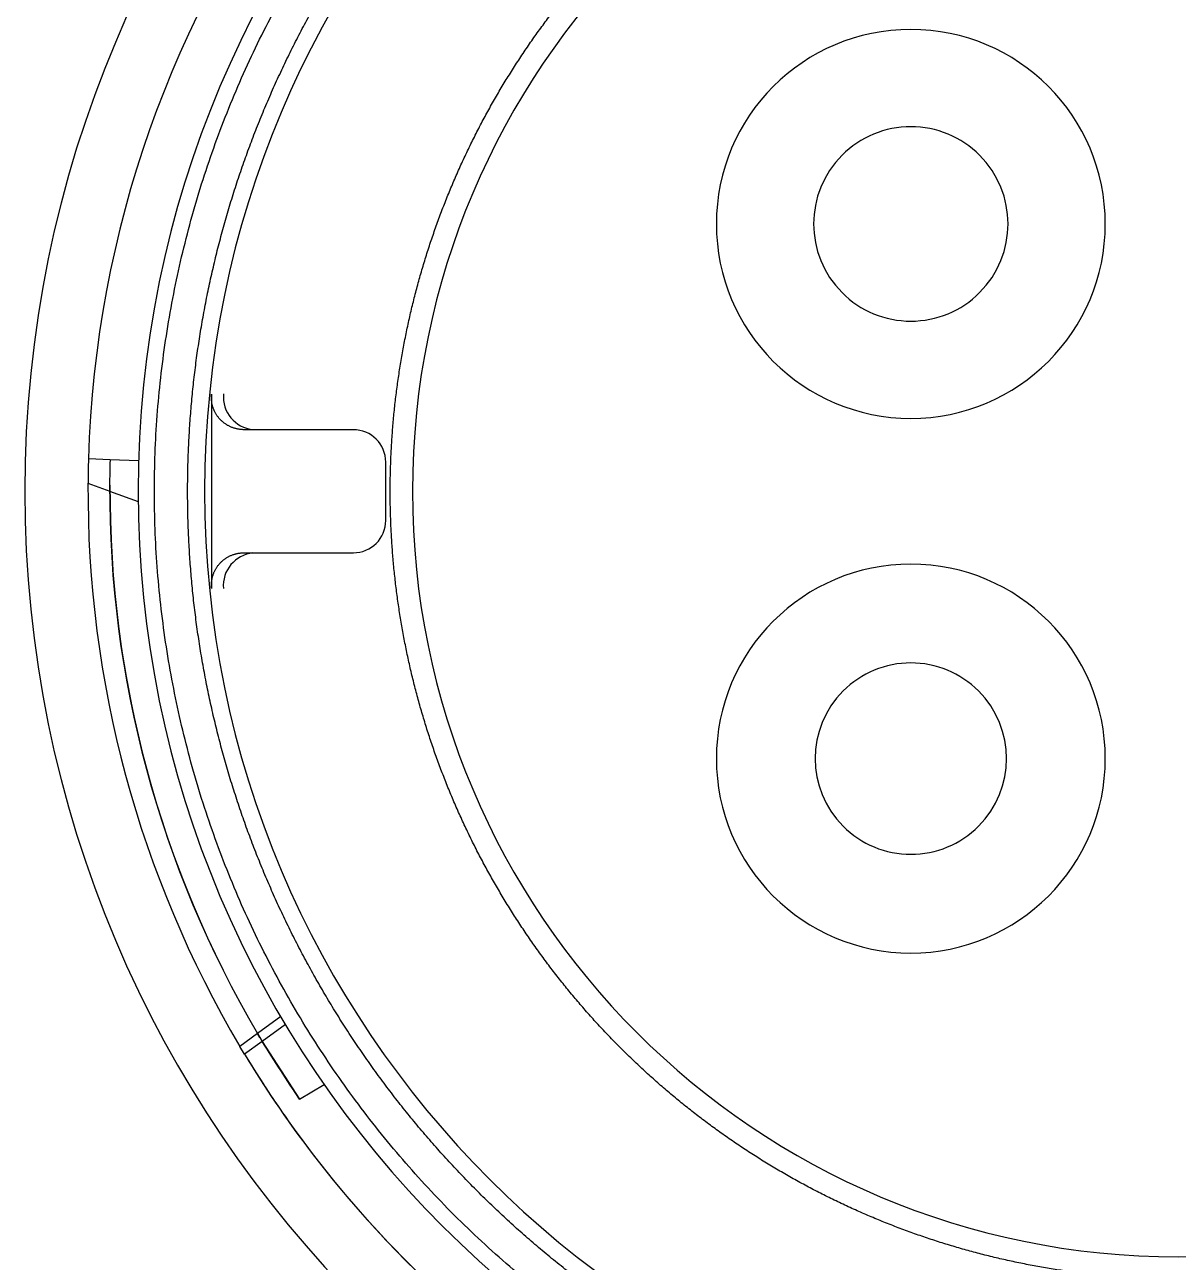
# Model space of a CAD drawing. Header units: inches. Extents: x 0 to 34, y 0 to 22.
# Drawn here: x 25.1177 to 25.1946, y 5.9463 to 6.0289 of the extents above; entities that cross this region are included whole.
import ezdxf
from ezdxf.enums import TextEntityAlignment as Align

# ---------------------------------------------------------------- set-up
doc = ezdxf.new("R2010")
doc.units = ezdxf.units.IN
doc.header["$MEASUREMENT"] = 0
doc.layers.add('PSYMS', color=7, linetype='Continuous')
doc.styles.add('WD', font='romans.shx')

# ---------------------------------------------------------------- blocks, each defined once
blk = doc.blocks.new('HDV1_RIB30')
at = {"color": 7, "linetype": 'Continuous'}
for p, q in [((0.6160007250998998, 1.51287742605217), (0.6160007250998998, 1.499904107133251)), ((0.6232983953701696, 1.510498874700818), (0.6181521305053046, 1.510498874700818)), ((0.6254605575323327, 1.510498874700818), (0.6232983953701696, 1.510498874700818)), ((0.6092349196944937, 1.508496782808927), (0.6077902278026022, 1.50855876659271)), ((0.6111386440188173, 1.508416447673791), (0.6092349196944937, 1.508496782808927)), ((0.6276227196944948, 1.504444820646764), (0.6276227196944948, 1.508336712538657)), ((0.6077546656404405, 1.506940647673791), (0.60922493591071, 1.506387523349468)), ((0.6091912926674672, 1.506397134160278), (0.6111124764512503, 1.505717517944062)), ((0.6181521305053046, 1.502282658484602), (0.6232983953701696, 1.502282658484602)), ((0.6232983953701696, 1.502282658484602), (0.6254605575323327, 1.502282658484602)), ((0.6206163413161159, 1.471335577403521), (0.6190680980728729, 1.47021163686298)), ((0.6209255034782775, 1.470814290917035), (0.6193850818566569, 1.469677063890008)), ((0.6190669467215217, 1.470211750376494), (0.6178962386134126, 1.469351090917035)), ((0.6192264061809798, 1.469944663890008), (0.6190669467215217, 1.470211750376494)), ((0.6190680980728729, 1.47021163686298), (0.6193850764512501, 1.469677074700819)), ((0.6182083034782773, 1.4688287557819), (0.6178962440188185, 1.469351090917035)), ((0.619386233208008, 1.469676961187304), (0.6182081575323322, 1.468828788214332)), ((0.6193856223971972, 1.469677015241359), (0.6218708007755751, 1.465826971998115)), ((0.6218706386134141, 1.465826831457575), (0.6193856710458459, 1.469677009835954)), ((0.6182864169917917, 1.468702680106224), (0.6182747467215215, 1.468700399025143)), ((0.6218716115863856, 1.465827501727845), (0.6235117683431426, 1.466806080106223))]:
    blk.add_line(p, q, dxfattribs=at)
for centre, radius, start, end in [((0.6804875845593594, 1.50639076659271), 0.07694594594594592, 90, 270), ((0.6804875845593594, 1.50639076659271), 0.07694594594594592, 270, 90), ((0.6804875845593594, 1.50639076659271), 0.06937837837837837, 90, 180), ((0.6804875845593594, 1.50639076659271), 0.06937837837837837, 0, 90), ((0.6804875845593594, 1.50639076659271), 0.07272972972972971, 108.4322220000055, 178.2918149999955), ((0.6804875845593594, 1.50639076659271), 0.06494594594594594, 90, 270), ((0.6804875845593594, 1.50639076659271), 0.06494594594594594, 270, 90), ((0.6804875845593594, 1.50639076659271), 0.05108108108108107, 90, 270), ((0.6804875845593594, 1.50639076659271), 0.05108108108108107, 270, 90), ((0.662649746721522, 1.524228604430548), 0.01297297297297297, 90, 270), ((0.662649746721522, 1.524228604430548), 0.01297297297297297, 270, 90), ((0.662649746721522, 1.524228604430548), 0.006486486486486484, 44.9999999999913, 135.0000000000087), ((0.662649746721522, 1.524228604430548), 0.006486486486486484, 135.0000000000087, 224.9999999999912), ((0.662649746721522, 1.524228604430548), 0.006486486486486484, 315.0000000000086, 44.9999999999913), ((0.662649746721522, 1.524228604430548), 0.006486486486486484, 224.9999999999912, 315.0000000000086), ((0.6189766656404396, 1.512686534160278), 0.002188313513513513, 174.9227949999949, 264.4881180000036), ((0.6254605575323327, 1.508336712538657), 0.002162162162162162, 0, 90), ((0.6645568169917908, 1.506818631457576), 0.0567933243243243, 178.2441859999989, 179.8802449999967), ((0.6491380926674664, 1.506872647673791), 0.0399362108108108, 177.6692440000029, 180.6890880000037), ((0.6804875467215208, 1.506390755781899), 0.07272969189189188, 179.5729659999979, 210.615779000017), ((0.6804870169917905, 1.506391193619738), 0.0712831189189189, 179.673001, 210.5006200000006), ((0.6805682061809808, 1.506373085511628), 0.07134425945945944, 179.6543179999994, 210.4547330000085), ((0.6805725359107102, 1.506372161187305), 0.07134717297297294, 179.6920630000036, 210.452594999984), ((0.6804875845593594, 1.50639076659271), 0.06937837837837837, 180, 270), ((0.6804875845593594, 1.50639076659271), 0.06937837837837837, 270, 0), ((0.6254605575323327, 1.504444820646764), 0.002162162162162162, 270, 0), ((0.6189738818566557, 1.500097355781899), 0.002185718918918919, 95.44506900000005, 185.1451759999955), ((0.662649746721522, 1.488552928754873), 0.01297297297297297, 90, 270), ((0.662649746721522, 1.488552928754873), 0.01297297297297297, 270, 90), ((0.662649746721522, 1.488552928754873), 0.006383783783783782, 44.9999999999913, 135.0000000000087), ((0.662649746721522, 1.488552928754873), 0.006383783783783782, 135.0000000000087, 224.9999999999912), ((0.662649746721522, 1.488552928754873), 0.006383783783783782, 315.0000000000086, 44.9999999999913), ((0.662649746721522, 1.488552928754873), 0.006383783783783782, 224.9999999999912, 315.0000000000086), ((0.6800318548296289, 1.506119274700817), 0.07075337837837836, 211.0014869999986, 214.713121999994), ((0.68057213591071, 1.5064615557819), 0.07283874594594592, 211.1084019999868, 228.4254670000025), ((0.6788009575323315, 1.505291599025143), 0.07071769729729728, 211.3441770000071, 215.0415080000039), ((0.6804875845593594, 1.50639076659271), 0.07272972972972971, 214.9875600000045, 228.4382600000033)]:
    blk.add_arc(centre, radius, start, end, dxfattribs=at)
for points, knots in [([(0.680487584559482, 1.438093469294882), (0.679646237191359, 1.438093542994132), (0.6779633926876247, 1.438124928551346), (0.6754427746350178, 1.438266018124676), (0.6729290664188063, 1.438500190911294), (0.6704256780060156, 1.438826843234514), (0.667935958771972, 1.439245286274854), (0.665463273884134, 1.439754855212491), (0.6630109847097367, 1.440354880680421), (0.6605824530566293, 1.441044693597692), (0.6581810443552722, 1.441823634272959), (0.6558101194678212, 1.442691008040863), (0.653473179449195, 1.443646206130872), (0.65117356922703, 1.444688052497843), (0.6489142068780307, 1.445814461994799), (0.6466979768675891, 1.44702355188376), (0.6445277245837682, 1.448313406095205), (0.6424063004720972, 1.449682121459841), (0.6403365540828414, 1.451127792375788), (0.6383213364842026, 1.452648515503446), (0.6363634970306133, 1.454242386005446), (0.6344658943462687, 1.455907507578875), (0.6326313817970846, 1.457641931474399), (0.6308629995921855, 1.459443740025636), (0.6291629829369247, 1.461310166481395), (0.6275332482196498, 1.463238243449565), (0.6259757137631725, 1.465225128544419), (0.6244922786950813, 1.467267966814385), (0.6230848475060506, 1.469363908323044), (0.6217553244602705, 1.471510102683461), (0.6205056143276977, 1.473703699992001), (0.6193376253569127, 1.475941852091275), (0.618253257386395, 1.478221705234208), (0.6172544788862888, 1.480540352942039), (0.6163431363594594, 1.482894737568084), (0.6155198852994621, 1.485281324719932), (0.6147854276693412, 1.487696716339478), (0.6141404243749617, 1.490137546719346), (0.6135855439209639, 1.492600454123495), (0.6131214538120249, 1.495082076172137), (0.6127488238851457, 1.497579050953429), (0.6124683216888069, 1.500088016636415), (0.612280627744175, 1.502605611355468), (0.6121863798161851, 1.505128457922187), (0.612186379816186, 1.507653075262174), (0.6122806277441715, 1.510175921828892), (0.6124683216888087, 1.512693516547946), (0.6127488238851457, 1.515202482230934), (0.613121453812024, 1.517699457012227), (0.6135855439209656, 1.520181079060871), (0.6141404243749609, 1.522643986465017), (0.614785427669343, 1.525084816844885), (0.6155198852994612, 1.527500208464429), (0.6163431363594611, 1.529886795616278), (0.6172544788862862, 1.532241180242324), (0.6182532573863977, 1.534559827950156), (0.6193376253569083, 1.536839681093088), (0.6205056143277003, 1.53907783319236), (0.6217553244602687, 1.541271430500904), (0.6230848475060506, 1.543417624861322), (0.6244922786950813, 1.545513566369979), (0.6259757137631734, 1.547556404639942), (0.6275332482196543, 1.549543289734793), (0.6291629829369212, 1.551471366702972), (0.6308629995921899, 1.553337793158724), (0.6326313817970846, 1.555139601709967), (0.634465894346266, 1.556874025605491), (0.6363634970306142, 1.558539147178915), (0.6383213364841982, 1.560133017680921), (0.6403365540828432, 1.561653740808572), (0.6424063004720981, 1.563099411724518), (0.6445277245837655, 1.564468127089162), (0.6466979768675936, 1.565757981300598), (0.6489142068780271, 1.566967071189569), (0.6511735692270335, 1.568093480686514), (0.6534731794491933, 1.569135327053496), (0.655810119467823, 1.570090525143495), (0.6581810443552705, 1.570957898911404), (0.6605824530566302, 1.571736839586666), (0.6630109847097359, 1.572426652503947), (0.6654632738841348, 1.573026677971865), (0.6679359587719684, 1.573536246909516), (0.6704256780060138, 1.573954689949844), (0.6729290664188046, 1.574281342273067), (0.6754427746350178, 1.574515515059685), (0.6779633926876247, 1.574656604633015), (0.679646237191359, 1.574687990190229), (0.680487584559482, 1.574688063889479)], [0, 0, 0, 0, 0.4669477910992987, 0.9338857740695896, 1.400826420219694, 1.867774549838924, 2.334728983889031, 2.801685138348634, 3.268637618521701, 3.735582813259635, 4.202521489423742, 4.669461386553739, 5.136414957418412, 5.603357432616725, 6.070295357888117, 6.537238621403629, 7.004189489996342, 7.47114520380724, 7.938100570839725, 8.405050561228219, 8.871992901527538, 9.338930669298607, 9.80587488769689, 10.27282750166308, 10.73976651846502, 11.20670575125102, 11.67365192613387, 12.1406051208644, 12.60756135950865, 13.07451520687111, 13.54146236272707, 14.00840225620677, 14.47534064045542, 14.94229164774398, 15.40923794290361, 15.87617572141997, 16.34311718207903, 16.81006625378691, 17.27702119010353, 17.74397716385595, 18.21092886145414, 18.67787307714057, 19.14481130749076, 19.61175234608072, 20.07870623068888, 20.54564726927887, 21.01258549962908, 21.47952971531551, 21.9464814129146, 22.41343738666702, 22.88039232298361, 23.34734139469063, 23.81428285534975, 24.28122063386608, 24.74816692902657, 25.21511793631427, 25.68205632056371, 26.14899621404266, 26.6159433698994, 27.08289721726186, 27.54985345590609, 28.01680665063589, 28.483752825519, 28.95069205830542, 29.41763107510694, 29.88458368907381, 30.35152790747179, 30.81846567524192, 31.28540801554217, 31.7523580059301, 32.21931337296259, 32.68626908677396, 33.15321995536623, 33.62016321888218, 34.08710114415316, 34.55404361935184, 35.02099719021617, 35.4879370873458, 35.95487576351029, 36.42182095824896, 36.88877343842088, 37.35572959288069, 37.82268402693065, 38.2896321565503, 38.7565728027004, 39.22351078567069, 39.69045857676999, 39.69045857676999, 39.69045857676999, 39.69045857676999]), ([(0.680487584559482, 1.574688063889479), (0.681328931927605, 1.574687990190229), (0.6830117764313393, 1.574656604633015), (0.6855323944839498, 1.574515515059685), (0.6880461027001603, 1.574281342273067), (0.6905494911129519, 1.573954689949844), (0.6930392103469964, 1.573536246909516), (0.6955118952348309, 1.573026677971865), (0.6979641844092317, 1.572426652503948), (0.7003927160623364, 1.571736839586668), (0.7027941247636953, 1.570957898911403), (0.7051650496511446, 1.570090525143495), (0.7075019896697761, 1.569135327053496), (0.709801599891934, 1.568093480686516), (0.7120609622409404, 1.566967071189568), (0.7142771922513731, 1.565757981300599), (0.7164474445352012, 1.564468127089162), (0.7185688686468694, 1.563099411724518), (0.7206386150361244, 1.561653740808572), (0.7226538326347693, 1.560133017680921), (0.7246116720883524, 1.558539147178915), (0.7265092747727016, 1.556874025605491), (0.7283437873218839, 1.555139601709967), (0.7301121695267767, 1.553337793158724), (0.7318121861820464, 1.551471366702972), (0.733441920899315, 1.549543289734794), (0.7349994553557959, 1.547556404639942), (0.7364828904238889, 1.545513566369979), (0.737890321612916, 1.543417624861319), (0.7392198446586988, 1.541271430500899), (0.740469554791269, 1.539077833192358), (0.7416375437620601, 1.536839681093085), (0.7427219117325716, 1.534559827950155), (0.7437206902326814, 1.532241180242324), (0.7446320327595073, 1.529886795616278), (0.7454552838195072, 1.527500208464429), (0.7461897414496264, 1.525084816844885), (0.7468347447440076, 1.522643986465018), (0.7473896251980028, 1.520181079060871), (0.7478537153069453, 1.517699457012227), (0.7482263452338227, 1.515202482230933), (0.7485068474301624, 1.512693516547946), (0.7486945413747934, 1.510175921828892), (0.7487887893027843, 1.507653075262174), (0.7487887893027789, 1.505128457922187), (0.7486945413747979, 1.502605611355468), (0.7485068474301615, 1.500088016636415), (0.7482263452338227, 1.497579050953429), (0.7478537153069436, 1.495082076172135), (0.7473896251980037, 1.492600454123494), (0.7468347447440067, 1.490137546719345), (0.7461897414496281, 1.487696716339479), (0.7454552838195045, 1.485281324719935), (0.7446320327595082, 1.482894737568086), (0.7437206902326832, 1.480540352942037), (0.7427219117325716, 1.478221705234208), (0.7416375437620584, 1.475941852091276), (0.7404695547912663, 1.473703699992005), (0.7392198446586997, 1.471510102683462), (0.7378903216129178, 1.469363908323044), (0.7364828904238863, 1.467267966814385), (0.7349994553557941, 1.465225128544419), (0.733441920899315, 1.463238243449566), (0.7318121861820419, 1.461310166481394), (0.7301121695267838, 1.459443740025636), (0.728343787321883, 1.457641931474399), (0.7265092747726998, 1.455907507578876), (0.7246116720883551, 1.454242386005445), (0.7226538326347676, 1.452648515503444), (0.7206386150361217, 1.451127792375794), (0.7185688686468712, 1.449682121459841), (0.7164474445351985, 1.448313406095207), (0.7142771922513775, 1.447023551883759), (0.7120609622409368, 1.445814461994799), (0.709801599891934, 1.444688052497845), (0.7075019896697743, 1.443646206130865), (0.7051650496511437, 1.442691008040864), (0.7027941247636944, 1.441823634272961), (0.7003927160623364, 1.441044693597691), (0.6979641844092299, 1.440354880680421), (0.6955118952348336, 1.439754855212491), (0.6930392103469964, 1.439245286274854), (0.6905494911129528, 1.438826843234515), (0.6880461027001612, 1.438500190911294), (0.6855323944839506, 1.438266018124676), (0.683011776431341, 1.438124928551346), (0.681328931927605, 1.438093542994132), (0.680487584559482, 1.438093469294882)], [0, 0, 0, 0, 0.4669477910998392, 0.9338857740696176, 1.400826420220262, 1.867774549839406, 2.334728983889387, 2.801685138349205, 3.268637618521617, 3.735582813260233, 4.202521489424313, 4.669461386554369, 5.136414957418692, 5.603357432617717, 6.070295357888321, 6.537238621404287, 7.004189489996508, 7.471145203807907, 7.938100570840369, 8.40505056122835, 8.8719929015286, 9.338930669298732, 9.805874887696952, 10.27282750166357, 10.73976651846511, 11.20670575125178, 11.67365192613479, 12.14060512086455, 12.60756135950953, 13.07451520687201, 13.54146236272795, 14.00840225620792, 14.47534064045637, 14.94229164774406, 15.40923794290456, 15.8761757214209, 16.34311718208, 16.81006625378701, 17.27702119010361, 17.74397716385604, 18.21092886145511, 18.67787307714154, 19.14481130749172, 19.61175234608173, 20.07870623068989, 20.54564726927982, 21.01258549963004, 21.47952971531647, 21.94648141291465, 22.41343738666799, 22.88039232298371, 23.34734139469159, 23.81428285534981, 24.28122063386699, 24.74816692902647, 25.21511793631519, 25.68205632056388, 26.14899621404278, 26.6159433698995, 27.08289721726198, 27.54985345590623, 28.01680665063703, 28.48375282551999, 28.95069205830568, 29.41763107510759, 29.88458368907387, 30.35152790747209, 30.81846567524284, 31.28540801554249, 31.75235800593049, 32.21931337296347, 32.68626908677439, 33.15321995536705, 33.62016321888259, 34.08710114415405, 34.55404361935261, 35.02099719021694, 35.48793708734742, 35.95487576351107, 36.42182095824944, 36.88877343842206, 37.35572959288127, 37.82268402693183, 38.28963215655098, 38.75657280270117, 39.22351078567141, 39.69045857677125, 39.69045857677125, 39.69045857677125, 39.69045857677125]), ([(0.680487584559482, 1.440309685511098), (0.6800538208005937, 1.440309710339062), (0.6791869953399505, 1.440318246546795), (0.6778881971156254, 1.440356399404353), (0.6765920701882422, 1.440419945149817), (0.6752986232776648, 1.440508868721952), (0.6740078552369244, 1.440623174163387), (0.6727197671261118, 1.440762860441433), (0.6714343593460699, 1.440927927519671), (0.6701516327121393, 1.441118376170962), (0.6688715869936379, 1.441334202657766), (0.6675945472017206, 1.4415753595191), (0.6663221106669379, 1.441841437122032), (0.6650559016397795, 1.442132168103218), (0.6637972159892094, 1.442447295707527), (0.6625460534867802, 1.44278681628828), (0.66130241491864, 1.443150730699769), (0.6600663008190057, 1.443539038599928), (0.6588377116678243, 1.443951739667202), (0.6576166483388679, 1.444388834428807), (0.6564031100820387, 1.444850319735255), (0.6551975078118968, 1.445336042631822), (0.654001346565602, 1.445845281837873), (0.6528161863210258, 1.446377451937684), (0.651643164277429, 1.446932081760609), (0.6504822797035539, 1.447509168266368), (0.6493335334824426, 1.448108712007918), (0.6481969260859568, 1.448730712580728), (0.6470724579181635, 1.449375169566247), (0.6459601299399491, 1.450042083313543), (0.6448599408009068, 1.450731450879222), (0.6437722636800682, 1.451443042082193), (0.6426984339808062, 1.452175855882751), (0.6416398674975277, 1.452929013777282), (0.6405975876577292, 1.453701831792111), (0.6395715931510599, 1.454494307088062), (0.6385618849514909, 1.455306440035231), (0.6375684634428875, 1.456138230144784), (0.6365913289398941, 1.456989676927363), (0.6356304824530365, 1.457860780537847), (0.6346859220836274, 1.458751538352823), (0.6337579689340576, 1.45966165181041), (0.6328477374551102, 1.460589878581301), (0.6319564448495703, 1.46153508083433), (0.6310849614434284, 1.462496388077428), (0.6302332853976083, 1.463473797781619), (0.6294014177395848, 1.464467310119897), (0.6285893587504647, 1.465476924537918), (0.6277971086433931, 1.466502640494347), (0.6270246684396854, 1.467544457943926), (0.626272035765334, 1.468602374684055), (0.6255394673063011, 1.469676035245658), (0.6248278137330647, 1.470764003751859), (0.6241380468803666, 1.471864926770127), (0.623470850526548, 1.472977780742482), (0.6228262223745027, 1.474102563547351), (0.6222041634657041, 1.475239275153947), (0.6216046739677283, 1.476387914963746), (0.6210277539840012, 1.477548482404224), (0.6204734045073979, 1.478720977231749), (0.6199416227798054, 1.479905397749167), (0.6194325912064649, 1.481101345240696), (0.618946863986765, 1.482307245461844), (0.6184851302403249, 1.483521581390365), (0.6180478609206297, 1.484743215737128), (0.6176350533608144, 1.485972146869472), (0.617246708576336, 1.48720837455403), (0.6168828266147859, 1.488451898171083), (0.6165434074659091, 1.489702717138926), (0.6162284520559762, 1.490960831024907), (0.615937957348768, 1.492226238702559), (0.6156720244590694, 1.493498513531811), (0.6154308898176133, 1.494776003397894), (0.615214933346417, 1.496057085987153), (0.6150243950756309, 1.497340553984686), (0.6148592720711115, 1.498626406309488), (0.614719565283278, 1.499914642534574), (0.6146052746379187, 1.501205262042848), (0.61451640001148, 1.502498264265788), (0.6144529422280272, 1.503793648598339), (0.6144148980899331, 1.505091414528016), (0.6144022835357283, 1.506391123885993), (0.6144150081415916, 1.507691110177078), (0.6144531280317533, 1.508989708140809), (0.6145166430887903, 1.510285686832948), (0.614605550224046, 1.511579045765683), (0.6147198502863933, 1.512869784334819), (0.6148595430826376, 1.5141579019496), (0.6150246283806977, 1.515443398076527), (0.6152151068707692, 1.516726271961405), (0.6154309753166753, 1.518006523725417), (0.6156721638682043, 1.51928372050957), (0.615938258721914, 1.520556245480721), (0.6162289900474178, 1.52182245442663), (0.6165441175842492, 1.523081140078216), (0.6168836382079261, 1.524332302559617), (0.617247552633132, 1.525575941112642), (0.6176358605551506, 1.526812055195577), (0.6180485616422668, 1.528040644330454), (0.618485656424288, 1.529261707642915), (0.6189471417508585, 1.530475245883154), (0.6194328646673206, 1.53168084813654), (0.6199421038928508, 1.532877009365965), (0.6204742740118734, 1.534062169593563), (0.6210289038539463, 1.535235191620087), (0.6216059903788373, 1.536396076176853), (0.6222055341395869, 1.537544822380819), (0.6228275347316483, 1.538681429760121), (0.6234719917364391, 1.539805897910693), (0.6241389055030071, 1.540918225871609), (0.624828273087882, 1.542018414993262), (0.6255398643099292, 1.543106092096583), (0.6262726781293555, 1.544179921778235), (0.6270258360426011, 1.5452384882438), (0.6277986540760452, 1.546280768065808), (0.6285911293905606, 1.54730676255464), (0.6294032623562815, 1.548316470736336), (0.630235052484375, 1.549309892227043), (0.631086499285483, 1.550287026712103), (0.6319576029144711, 1.55124787318097), (0.6328483607478876, 1.552192433532305), (0.6337584742238267, 1.553120386663679), (0.6346867010129387, 1.554030618124304), (0.6356319032840743, 1.554921910711398), (0.6365932105451577, 1.55579339409903), (0.6375706202672724, 1.556645070126293), (0.6385641326234275, 1.557476937765743), (0.6395737470592993, 1.558288996736279), (0.640599463033543, 1.559081246824766), (0.6416412805009033, 1.559853687009859), (0.6426991972587528, 1.560606319665526), (0.6437728578379822, 1.561338888105744), (0.6448608263617119, 1.562050541659962), (0.6459617493973893, 1.562740308493473), (0.6470746033870416, 1.563407504828001), (0.6481993862091215, 1.564052132960727), (0.6493360978328813, 1.564674191850216), (0.6504847376598075, 1.565273681328937), (0.6516453051173823, 1.565850601293473), (0.6528177999619658, 1.566404950750919), (0.6540022204963831, 1.566936732459327), (0.6551981680047971, 1.56744576401334), (0.6564040682427317, 1.567931491213277), (0.6576184041878665, 1.568393224939704), (0.6588400385511815, 1.568830494238727), (0.6600689696996369, 1.569243301779505), (0.6613051974015214, 1.56963164653866), (0.6625487210311567, 1.569995528498719), (0.6637995400292471, 1.570334947558147), (0.665057653879578, 1.570649903208536), (0.666323061767871, 1.570940396924478), (0.6675950713757537, 1.571206278139484), (0.66887209044003, 1.571447317852987), (0.6701525551352443, 1.571663148608363), (0.6714355815497228, 1.571853597498658), (0.6727211689123793, 1.57201866592961), (0.6740093166799541, 1.572158353291647), (0.6753000243819134, 1.572272659895428), (0.6765932909783858, 1.572361584653629), (0.6778891176130539, 1.572425131430762), (0.6791874955620933, 1.572463285886045), (0.6800540008997418, 1.572471822082662), (0.680487584559482, 1.572471847673263)], [0, 0, 0, 0, 0.2407388865773632, 0.4810752314822496, 0.7211002398362172, 0.9609064178539015, 1.200586524750775, 1.440233466074123, 1.679940185914148, 1.91979955886442, 2.159904282372635, 2.400346770116095, 2.641037450815636, 2.881335436373297, 3.121332960265201, 3.361122602713078, 3.600797184857395, 3.840449661540999, 4.080173013329733, 4.320060138375151, 4.56020374476885, 4.800696243986852, 5.041386924148059, 5.281684909141157, 5.521682432479557, 5.761472074399211, 6.001146656039849, 6.240799132241363, 6.480522483559931, 6.720409608141613, 6.96055321407002, 7.201045712814031, 7.441736392487439, 7.682034376989943, 7.922031899845652, 8.161821541294684, 8.401496122479552, 8.641148598237343, 8.88087194912449, 9.120759073283077, 9.360902678793833, 9.601395177122551, 9.842085856378098, 10.08238384046639, 10.32238136291616, 10.56217100397024, 10.80184558477093, 11.04149806015637, 11.28122141068146, 11.52110853448741, 11.76125213965288, 12.00174463764277, 12.24243531656471, 12.48273330032604, 12.72273082245647, 12.96252046320053, 13.20219504370221, 13.44184751879873, 13.68157086904522, 13.92145799258254, 14.16160159748796, 14.40209409522357, 14.6427847738997, 14.88308275742262, 15.12308027932436, 15.3628699198509, 15.60254450014647, 15.84219697504777, 16.08192032511057, 16.32180744847412, 16.56195105321587, 16.80244355079656, 17.04313422932523, 17.28343221270935, 17.52342973448218, 17.76321937488912, 18.00289395507653, 18.24254642988236, 18.48226977985944, 18.72215690314938, 18.96230050782686, 19.20279300535167, 19.44348368383431, 19.68378166718093, 19.92377918892619, 20.1635688293171, 20.40324340949801, 20.64289588430884, 20.8826192343032, 21.12250635762049, 21.36264996233484, 21.60314245990651, 21.84383313844387, 22.0841311218538, 22.32412864367222, 22.5639182841471, 22.80359286442323, 23.0432453393411, 23.28296868945493, 23.52285581290211, 23.76299941775778, 24.00349191547927, 24.24418259417526, 24.4844805777512, 24.72447809974364, 24.96426774040224, 25.20394232087348, 25.44359479599767, 25.68331814632692, 25.92320527000036, 26.16334887509285, 26.40384137305951, 26.6445320520078, 26.88483003584193, 27.12482755810197, 27.36461719903726, 27.60429177979536, 27.843944255217, 28.08366760585666, 28.32355472985144, 28.56369833527362, 28.80419083357874, 29.0448815128678, 29.28517949704763, 29.52517701965978, 29.76496666095593, 30.00464124208535, 30.24429371788956, 30.48401706892289, 30.72390419332294, 30.96404779915996, 31.20454029788594, 31.4452309775963, 31.68552896219699, 31.92552648523273, 32.16531612695977, 32.40499070853004, 32.64464318478752, 32.88436653628668, 33.12425366116623, 33.36439726749277, 33.60488976671095, 33.84558044690312, 34.0858784319734, 34.32587595547382, 34.56566559766683, 34.80534017971235, 35.04499265646219, 35.28471600847854, 35.52460313390272, 35.76474674079548, 36.00523924057572, 36.24577995460876, 36.4859613439599, 36.72587564879475, 36.96561541756176, 37.20527340091533, 37.44494244446669, 37.68471538099668, 37.92468492277154, 38.16494355481356, 38.40558248638872, 38.40558248638872, 38.40558248638872, 38.40558248638872]), ([(0.680487584559482, 1.572471847673263), (0.6809213483183738, 1.572471822845299), (0.6817881737790241, 1.572463286637565), (0.6830869720033581, 1.572425133780005), (0.6843830989307449, 1.572361588034553), (0.6856765458413259, 1.572272664462406), (0.6869673138820662, 1.572158359020983), (0.6882554019928797, 1.572018672742926), (0.689540809772919, 1.571853605664689), (0.6908235364068442, 1.571663157013399), (0.6921035821253367, 1.571447330526593), (0.6933806219172567, 1.571206173665266), (0.6946530584520474, 1.570940096062322), (0.6959192674792236, 1.570649365081134), (0.6971779531298035, 1.570334237476819), (0.6984291156322406, 1.569994716896068), (0.6996727542003818, 1.569630802484579), (0.7009088683000151, 1.569242494584418), (0.7021374574511903, 1.56882979351715), (0.7033585207801325, 1.568392698755544), (0.7045720590369449, 1.5679312134491), (0.7057776613070885, 1.567445490552542), (0.7069738225533833, 1.56693625134647), (0.7081589827979862, 1.566404081246663), (0.709332004841591, 1.56584945142372), (0.7104928894154794, 1.565272364917967), (0.7116416356365907, 1.564672821176409), (0.712778243033072, 1.564050820603597), (0.7139027112008618, 1.563406363618087), (0.7150150391790593, 1.562739449870792), (0.7161152283180847, 1.562050082305132), (0.7172029054389091, 1.561338491102154), (0.7182767351381827, 1.560605677301598), (0.719335301621479, 1.559852519407051), (0.7203775814612845, 1.559079701392206), (0.7214035759679636, 1.558287226096252), (0.7224132841675353, 1.557475093149079), (0.7234067056761342, 1.556643303039529), (0.7243838401791258, 1.555791856256963), (0.7253446866659603, 1.554920752646477), (0.7262892470353632, 1.554029994831527), (0.7272172001849153, 1.553119881373939), (0.7281274316638688, 1.552191654603051), (0.7290187242694159, 1.551246452350008), (0.7298902076755631, 1.550285145106901), (0.7307418837213859, 1.549307735402702), (0.7315737513794165, 1.548314223064426), (0.7323858103685286, 1.547304608646404), (0.7331780604756029, 1.546278892689986), (0.7339505006793017, 1.545237075240412), (0.7347031333536425, 1.544179158500292), (0.7354357018126727, 1.543105497938696), (0.736147355385901, 1.542017529432498), (0.7368371222386036, 1.540916606414229), (0.7375043185924186, 1.539803752441868), (0.7381489467444666, 1.538678969637), (0.738771005653267, 1.537542258030403), (0.7393704951512428, 1.536393618220604), (0.7399474151349672, 1.535233050780127), (0.7405017646115732, 1.534060555952607), (0.741033546339164, 1.532876135435193), (0.7415425779125018, 1.531680187943661), (0.7420283051322052, 1.530474287722512), (0.742490038878648, 1.529259951793987), (0.7429273081983432, 1.528038317447218), (0.7433401157581612, 1.526809386314871), (0.7437284605426413, 1.525573158630315), (0.7440923425041905, 1.524329635013264), (0.744431761653062, 1.523078816045422), (0.7447467170629984, 1.521820702159445), (0.7450372117702031, 1.520555294481797), (0.7453031446598963, 1.519283019652548), (0.7455442793013543, 1.518005529786468), (0.7457602357725452, 1.516724447197209), (0.745950774043334, 1.515440979199675), (0.7461158970478525, 1.514155126874874), (0.7462556038356825, 1.512866890649787), (0.7463698944810444, 1.511576271141512), (0.7464587691074893, 1.510283268918573), (0.7465222268909333, 1.508987884586023), (0.7465602710290327, 1.507690118656346), (0.746572885583241, 1.50639040929837), (0.746560160977376, 1.505090423007289), (0.7465220410872231, 1.503791825043565), (0.7464585260301826, 1.502495846351433), (0.746369618894926, 1.501202487418698), (0.7462553188325804, 1.499911748849563), (0.7461156260363371, 1.49862363123478), (0.7459505407382725, 1.497338135107852), (0.745760062248201, 1.49605526122297), (0.7455441938022966, 1.494775009458952), (0.7453030052507597, 1.493497812674791), (0.7450369103970527, 1.49222528770363), (0.7447461790715444, 1.490959078757715), (0.744431051534713, 1.489700393106124), (0.7440915309110396, 1.488449230624721), (0.7437276164858275, 1.487205592071696), (0.7433393085638151, 1.48596947798876), (0.7429266074766954, 1.484740888853887), (0.7424895126946751, 1.483519825541433), (0.7420280273681081, 1.482306287301199), (0.741542304451646, 1.481100685047818), (0.7410330652261168, 1.479904523818392), (0.7405008951070897, 1.478719363590792), (0.7399462652650151, 1.47754634156427), (0.7393691787401249, 1.476385457007501), (0.7387696349793718, 1.475236710803539), (0.7381476343873139, 1.474100103424234), (0.7375031773825214, 1.472975635273663), (0.7368362636159551, 1.471863307312748), (0.7361468960310837, 1.470763118191098), (0.7354353048090401, 1.469675441087776), (0.734702490989612, 1.468601611406126), (0.7339493330763647, 1.467543044940561), (0.7331765150429188, 1.466500765118553), (0.7323840397284078, 1.465474770629715), (0.7315719067626851, 1.464465062448018), (0.730740116634589, 1.463471640957313), (0.7298886698334837, 1.462494506472253), (0.7290175662044911, 1.461533660003391), (0.7281268083710835, 1.46058909965205), (0.7272166948951364, 1.459661146520683), (0.72628846810602, 1.458750915060056), (0.725343265834888, 1.457859622472953), (0.7243819585737956, 1.456988139085326), (0.7234045488516792, 1.456136463058065), (0.7224110364955258, 1.455304595418609), (0.7214014220596532, 1.454492536448073), (0.720375706085413, 1.453700286359584), (0.7193338886180527, 1.452927846174497), (0.7182759718602121, 1.452175213518829), (0.7172023112809764, 1.451442645078615), (0.7161143427572441, 1.450730991524392), (0.7150134197215596, 1.450041224690879), (0.7139005657318993, 1.449374028356347), (0.7127757829098158, 1.448729400223616), (0.7116390712860543, 1.448107341334124), (0.710490431459128, 1.447507851855409), (0.7093298640015586, 1.446930931890873), (0.708157369156984, 1.446376582433425), (0.7069729486225738, 1.445844800725029), (0.7057770011141598, 1.445335769171022), (0.7045711008762172, 1.444850041971086), (0.7033567649310681, 1.444388308244645), (0.7021351305677417, 1.443951038945617), (0.7009061994192756, 1.44353823140485), (0.6996699717173964, 1.443149886645682), (0.6984264480877584, 1.442786004685638), (0.6971756290896778, 1.442446585626196), (0.6959175152393549, 1.442131629975816), (0.694652107351077, 1.441841136259876), (0.6933800977432023, 1.441575255044884), (0.6921030786789313, 1.441334215331371), (0.690822613983709, 1.441118384575998), (0.689539587569227, 1.440927935685703), (0.6882540002065669, 1.440762867254752), (0.6869658524389921, 1.440623179892714), (0.685675144737032, 1.440508873288933), (0.684381878140564, 1.440419948530731), (0.6830860515059003, 1.440356401753598), (0.6817876735568671, 1.440318247298316), (0.6809211682192213, 1.440309711101699), (0.680487584559482, 1.440309685511098)], [0, 0, 0, 0, 0.2407388865797223, 0.4810752314854602, 0.7211002398407743, 0.9609064178585209, 1.200586524756278, 1.440233466079184, 1.679940185918763, 1.919799558868218, 2.159904282375004, 2.400346770116449, 2.64103745082001, 2.881335436381004, 3.121332960275308, 3.361122602724066, 3.600797184868894, 3.840449661552448, 4.08017301333911, 4.320060138382905, 4.560203744773194, 4.800696243987143, 5.041386924153953, 5.281684909150814, 5.521682432492054, 5.761472074413318, 6.001146656054781, 6.240799132255495, 6.480522483572847, 6.720409608151728, 6.960553214075556, 7.201045712814345, 7.441736392493142, 7.682034376999761, 7.922031899858587, 8.161821541309592, 8.401496122494478, 8.641148598252277, 8.880871949137175, 9.12075907329313, 9.360902678799077, 9.601395177122951, 9.842085856381399, 10.08238384047291, 10.32238136292497, 10.56217100398006, 10.80184558478098, 11.04149806016618, 11.28122141068953, 11.5211085344941, 11.76125213965706, 12.00174463764364, 12.2424353165663, 12.48273330032769, 12.72273082245886, 12.96252046320316, 13.20219504370483, 13.44184751880136, 13.68157086904786, 13.92145799258436, 14.16160159748878, 14.40209409522418, 14.64278477390148, 14.88308275742541, 15.12308027932805, 15.36286991985558, 15.60254450015026, 15.84219697505156, 16.08192032511424, 16.32180744847696, 16.5619510532177, 16.80244355079728, 17.04313422932596, 17.28343221270999, 17.52342973448198, 17.76321937488979, 18.00289395507717, 18.24254642988301, 18.48226977986011, 18.72215690315004, 18.96230050782664, 19.20279300535235, 19.4434836838341, 19.68378166717888, 19.92377918892322, 20.16356882931323, 20.40324340949503, 20.64289588430586, 20.88261923430024, 21.12250635761849, 21.36264996233371, 21.60314245990734, 21.84383313844648, 22.08413112185829, 22.3241286436767, 22.56391828415245, 22.80359286442874, 23.04324533934647, 23.28296868945942, 23.52285581290574, 23.76299941775953, 24.00349191548004, 24.24418259417704, 24.48448057775313, 24.72447809974575, 24.96426774040437, 25.20394232087587, 25.44359479599981, 25.68331814632911, 25.92320527000257, 26.16334887509376, 26.40384137306016, 26.64453205200851, 26.88483003584287, 27.12482755810282, 27.36461719903876, 27.60429177979686, 27.84394425521882, 28.08366760585848, 28.32355472985229, 28.56369833527507, 28.80419083357991, 29.04488151286929, 29.28517949705099, 29.52517701966286, 29.76496666095941, 30.00464124208935, 30.24429371789362, 30.48401706892656, 30.72390419332566, 30.964047799162, 31.20454029788712, 31.44523097759911, 31.68552896220173, 31.92552648523922, 32.16531612696746, 32.40499070853775, 32.64464318479442, 32.88436653629315, 33.12425366117151, 33.36439726749558, 33.60488976671144, 33.84558044690725, 34.0858784319807, 34.32587595548365, 34.56566559767764, 34.8053401797234, 35.04499265647265, 35.28471600848832, 35.52460313391004, 35.76474674079997, 36.00523924057633, 36.2457799546108, 36.48596134396332, 36.72587564879854, 36.9656154175665, 37.20527340092005, 37.44494244447147, 37.68471538100049, 37.9246849227749, 38.16494355481553, 38.40558248638989, 38.40558248638989, 38.40558248638989, 38.40558248638989]), ([(0.680487584559482, 1.453823199024611), (0.6801426508563111, 1.453823227289844), (0.6794533137338217, 1.453830032750069), (0.6784204117985482, 1.453860401049409), (0.6773895509106609, 1.453910964505151), (0.6763607383494854, 1.453981711285013), (0.6753339732066914, 1.454072644576837), (0.6743092563075024, 1.4541837634809), (0.6732865880305354, 1.454315068275651), (0.6722659687913719, 1.454466558391071), (0.6712473992647947, 1.454638235260514), (0.6702315956372384, 1.454829957669599), (0.6692197905301862, 1.455041439323762), (0.6682132391544755, 1.455272502983214), (0.6672124667766219, 1.455523032980258), (0.6662174741083202, 1.455793030798388), (0.6652282615440139, 1.456082495950825), (0.66424482952812, 1.456391428366184), (0.66326717857405, 1.456719828065744), (0.6622953088002408, 1.457067694075791), (0.661329221749563, 1.457435029115244), (0.6603698964102502, 1.457821426029582), (0.6594185408032258, 1.458226339919196), (0.65847640869716, 1.458649333102553), (0.6575437417593744, 1.45909028999691), (0.6566205415880688, 1.459549213388844), (0.6557068083116988, 1.46002610233048), (0.6548025423959842, 1.460520956770367), (0.6539077443368893, 1.461033776600886), (0.6530224140637593, 1.461564560851402), (0.6521465536194047, 1.462113311885499), (0.6512810437493588, 1.462679439381342), (0.6504269629580515, 1.463262173236106), (0.6495854555359628, 1.463860839580237), (0.6487567359577682, 1.464475277904984), (0.6479408063346082, 1.465105490631639), (0.6471376666075379, 1.465751476805459), (0.6463473172232881, 1.466413236285118), (0.6455697586473095, 1.46709076886829), (0.6448049906209254, 1.467784073616734), (0.6440530156088187, 1.468493152450066), (0.6433145822671378, 1.469217254564343), (0.6425905981375353, 1.469955414248276), (0.6418820540578771, 1.470706747340588), (0.6411891290680547, 1.471471054574743), (0.6405118257110214, 1.472248337913663), (0.639850143742704, 1.473038596432455), (0.6392040835736834, 1.473841829905346), (0.6385736456209861, 1.474658038043089), (0.6379588294478751, 1.475487219975925), (0.6373596378461563, 1.476329377105722), (0.6367766586121713, 1.477183626999449), (0.6362105934484958, 1.478048845449102), (0.6356622416630007, 1.478923971979435), (0.6351317399804293, 1.479808776223846), (0.6346190912778029, 1.48070325961143), (0.6341242951353223, 1.481607421282694), (0.6336473519116197, 1.482521260936099), (0.6331882619592868, 1.483444778206589), (0.6327470246802847, 1.484377972326318), (0.6323236430862842, 1.485320844125556), (0.6319185215251224, 1.486272413453588), (0.6315321288942428, 1.487231440808357), (0.6311650422546009, 1.488196730154148), (0.6308173507615127, 1.489168028877111), (0.6304890575155255, 1.490145337817619), (0.6301801619372265, 1.491128656214588), (0.6298906643195368, 1.492117983702308), (0.6296205649370474, 1.493113319853949), (0.6293698630534212, 1.494114664033083), (0.6291385617844201, 1.495122016466476), (0.6289268664905467, 1.496134336952374), (0.6287349952446402, 1.497150318328055), (0.628563280684606, 1.498168674960285), (0.6284117609701436, 1.499189141695798), (0.62828043930618, 1.500211718753926), (0.6281693149759606, 1.501236405501257), (0.6280783881954166, 1.502263201521955), (0.628007659150617, 1.503292106343825), (0.6279571269951871, 1.504323119486312), (0.6279267948292855, 1.505356240563969), (0.6279166611341491, 1.506390409298373), (0.6279266847776261, 1.507424301099668), (0.6279569411914698, 1.50845659014327), (0.6280074160733093, 1.509487008926173), (0.6280781126092903, 1.510515557038246), (0.6281690299728506, 1.511542233998084), (0.6282801682946602, 1.512567039355719), (0.6284115276650777, 1.513589972611723), (0.6285631071602582, 1.514611033459891), (0.6287349097455746, 1.515630220917367), (0.6289267270814118, 1.516646495374974), (0.6291382604112696, 1.517658565718968), (0.6293693250619707, 1.518665116884105), (0.6296198548187046, 1.519665889297633), (0.629889852726393, 1.520660881935718), (0.6301793178804225, 1.521650094487466), (0.6304882503211866, 1.522633526486057), (0.6308166500398666, 1.523611177424035), (0.631164516070637, 1.524583047181304), (0.6315318511301431, 1.525549134215378), (0.631918248064264, 1.526508459537909), (0.6323231619732441, 1.527459815128045), (0.6327461551758145, 1.52840194721711), (0.6331871120893524, 1.529334614137839), (0.6336460355005169, 1.530257814292052), (0.6341229244614475, 1.531171547551299), (0.6346177789206653, 1.53207581344986), (0.6351305987705445, 1.532970611491739), (0.6356613830403646, 1.533855941747584), (0.6362101340936794, 1.534731802174526), (0.6367762616085457, 1.53559731202704), (0.637358995482125, 1.536451392800714), (0.6379576618449523, 1.537292900205065), (0.6385721001883189, 1.538121619765473), (0.6392023129335698, 1.538937549370811), (0.6398482991259922, 1.539740689080026), (0.6405100586242423, 1.540531038446394), (0.6411875912259886, 1.541308597004452), (0.6418808959929692, 1.542073365012841), (0.6425899748447534, 1.542825340006849), (0.6433140769773615, 1.543563773330296), (0.6440522366794896, 1.54428775744153), (0.6448035697898717, 1.544996301502721), (0.6455678770420112, 1.545689226474024), (0.6463451603988624, 1.546366529812521), (0.6471354189355649, 1.547028211762279), (0.6479386524263351, 1.547674271912749), (0.648754860581926, 1.548304709846872), (0.649584042532565, 1.548919526001366), (0.6504261996800924, 1.549518717584365), (0.6512804495914404, 1.550101696799458), (0.6521456680586022, 1.550667761944035), (0.6530207946063111, 1.551216113710302), (0.6539055988680067, 1.551746615373584), (0.6548000822728142, 1.552259264056907), (0.6557042439612584, 1.55275406018012), (0.6566180836318125, 1.553231003384613), (0.6575416009194246, 1.55369009331778), (0.6584747950562244, 1.55413133057762), (0.659417666872451, 1.554554712152369), (0.6603692362173454, 1.55495983369401), (0.6613282635888709, 1.555346226304928), (0.662293552951235, 1.555713312924384), (0.6632648516906805, 1.55606100439702), (0.6642421606474826, 1.5563892976231), (0.6652254790611387, 1.556698193179498), (0.6662148065639579, 1.556987690783419), (0.6672101427366135, 1.5572577901229), (0.6682114869146893, 1.557508492073974), (0.6692188394293392, 1.557739792998321), (0.6702310714633679, 1.557951471037711), (0.6712468958197171, 1.558143310585171), (0.6722650463706046, 1.558314983175806), (0.6732853658298765, 1.558466473044845), (0.6743078545245611, 1.558597776482367), (0.6753325117670004, 1.558708894300835), (0.676359337248293, 1.558799826431602), (0.6773883301230255, 1.558870572029585), (0.678419491302833, 1.558921134460844), (0.6794528135125333, 1.558951501172192), (0.680142470757426, 1.558958306652686), (0.680487584559482, 1.55895833415975)], [0, 0, 0, 0, 0.1914382059028069, 0.3825719371473106, 0.5734735233015527, 0.7642165037683972, 0.9548746011209686, 1.145521636344351, 1.336231443251727, 1.527077782794609, 1.718134257790908, 1.90947422855631, 2.100765993629252, 2.291784692832059, 2.48260385773688, 2.673297250764729, 2.863938780343035, 3.054602415218032, 3.245362098425872, 3.436291661412106, 3.627464738798675, 3.818954684289075, 4.01024644880779, 4.20126514745254, 4.392084311820292, 4.582777704338405, 4.773419233430666, 4.964082867835834, 5.154842550581366, 5.345772113106056, 5.536945190024317, 5.728435135033703, 5.919726899060381, 6.110745597217099, 6.30156476110727, 6.492258153160942, 6.682899681801976, 6.873563315768059, 7.064322998084879, 7.255252560186836, 7.44642563668685, 7.637915581276503, 7.829207344883836, 8.020226042626529, 8.211045206112702, 8.401738597774026, 8.592380126033378, 8.783043759629162, 8.973803441586067, 9.164733003336538, 9.355906079490184, 9.547396023738226, 9.738687787008908, 9.929706484421809, 10.12052564758846, 10.3112190389405, 10.50186056690163, 10.6925242002105, 10.88328388189091, 11.0742134433736, 11.26538651926915, 11.45687646326452, 11.64816822628829, 11.83918692346326, 12.03000608640181, 12.22069947753717, 12.41134100529357, 12.60200463840834, 12.79276431990515, 12.98369388121581, 13.17486695694611, 13.36635690078618, 13.55764866366036, 13.74866736069502, 13.93948652350376, 14.13017991452132, 14.32082144217046, 14.51148507518968, 14.70224475660288, 14.89317431783963, 15.08434739350658, 15.27583733729079, 15.4671291001179, 15.65814779711545, 15.84896695989645, 16.03966035089703, 16.23030187854049, 16.42096551156622, 16.61172519299697, 16.80265475426086, 16.9938278299654, 17.18531777379557, 17.37660953667749, 17.56762823374005, 17.75844739659543, 17.94914078768063, 18.13978231542094, 18.33044594855432, 18.52120563010317, 18.71213519149692, 18.9033082673401, 19.09479821131746, 19.28608997435385, 19.47710867157927, 19.66792783460761, 19.85862122587725, 20.04926275381274, 20.23992638715257, 20.43068606891871, 20.62161563054103, 20.81278870662199, 21.00427865084469, 21.19557041413255, 21.38658911161582, 21.57740827491144, 21.76810166645796, 21.9587431946814, 22.14940682832039, 22.34016651039724, 22.53109607233957, 22.72226914874977, 22.91375909330722, 23.10505085693352, 23.29606955476035, 23.48688871840789, 23.67758211031562, 23.86822363891109, 24.05888727293377, 24.24964695540558, 24.44057651775342, 24.63174959457741, 24.82323953955276, 25.01453130359317, 25.20555000183797, 25.39636916590822, 25.58706255824667, 25.77770408728449, 25.96836772176197, 26.15912740470256, 26.35005696753051, 26.54123004484077, 26.73271999030039, 26.92401175481209, 27.11503045351959, 27.30584961805104, 27.49654301085642, 27.68718454037382, 27.87784817535118, 28.06860785881556, 28.25953742219093, 28.45071050005706, 28.64220044604043, 28.83344219028487, 29.02442199927332, 29.21521340683563, 29.40589016477175, 29.59652615794856, 29.78719531863003, 29.97797154053757, 30.16892859317039, 30.36014003711397, 30.55167819786364, 30.55167819786364, 30.55167819786364, 30.55167819786364]), ([(0.680487584559482, 1.55895833415975), (0.6808325182626564, 1.558958305894517), (0.6815218553851485, 1.558951500434301), (0.6825547573204238, 1.558921132134949), (0.6835856182083102, 1.558870568679208), (0.6846144307694884, 1.558799821899354), (0.6856411959122832, 1.55870888860753), (0.6866659128114714, 1.558597769703459), (0.6876885810884374, 1.558466464908709), (0.688709200327601, 1.558314974793291), (0.6897277698541746, 1.558143297923845), (0.6907435734817282, 1.557951575514768), (0.6917553785887751, 1.557740093860607), (0.6927619299644778, 1.557509030201144), (0.6937627023423305, 1.557258500204111), (0.6947576950106251, 1.556988502385971), (0.6957469075749332, 1.556699037233535), (0.6967303395908271, 1.556390104818176), (0.6977079905449006, 1.556061705118615), (0.6986798603187152, 1.555713839108579), (0.6996459473693921, 1.555346504069111), (0.7006052727087138, 1.554960107154791), (0.7015566283157284, 1.554555193265167), (0.7024987604217863, 1.554132200081814), (0.703431427359571, 1.553691243187475), (0.7043546275308668, 1.55323231979553), (0.7052683608072385, 1.552755430853901), (0.706172626722954, 1.552260576414012), (0.7070674247820499, 1.551747756583488), (0.7079527550551905, 1.551216972332973), (0.7088286154995522, 1.55066822129887), (0.7096941253696052, 1.550102093803026), (0.7105482061609179, 1.549519359948261), (0.7113897135830065, 1.548920693604128), (0.7122184331612003, 1.548306255279381), (0.7130343627843603, 1.547676042552724), (0.7138375025114314, 1.547030056378901), (0.7146278518956812, 1.546368296899242), (0.7154054104716607, 1.545690764316071), (0.7161701784980412, 1.544997459567627), (0.7169221535101524, 1.544288380734299), (0.7176605868518315, 1.543564278620014), (0.7183845709814376, 1.542826118936074), (0.7190931150611046, 1.542074785843759), (0.7197860400509271, 1.541310478609599), (0.7204633434079692, 1.54053319527068), (0.7211250253762795, 1.539742936751882), (0.7217710855453099, 1.538939703278997), (0.722401523497993, 1.538123495141252), (0.7230163396711085, 1.537294313208427), (0.7236155312728192, 1.536452156078633), (0.7241985105067954, 1.535597906184908), (0.7247645756704735, 1.534732687735259), (0.725312927455966, 1.533857561204922), (0.7258434291385374, 1.532972756960509), (0.7263560778411646, 1.532078273572925), (0.7268508739836435, 1.531174111901658), (0.7273278172073487, 1.530260272248253), (0.7277869071596799, 1.529336754977761), (0.7282281444386793, 1.528403560858036), (0.7286515260326851, 1.527460689058801), (0.7290566475938443, 1.52650911973078), (0.7294430402247212, 1.525550092376022), (0.7298101268643524, 1.524584803030245), (0.7301578183574398, 1.523613504307293), (0.7304861116034242, 1.522636195366793), (0.7307950071817206, 1.521652876969824), (0.731084504799413, 1.520663549482101), (0.731354604181905, 1.519668213330453), (0.7316053060655348, 1.51866686915131), (0.7318366073345404, 1.517659516717903), (0.7320483026284172, 1.516647196231997), (0.7322401738743336, 1.515631214856314), (0.732411888434358, 1.514612858224087), (0.7325634081488275, 1.513592391488579), (0.7326947298127893, 1.512569814430454), (0.7328058541430131, 1.511545127683127), (0.7328967809235518, 1.510518331662426), (0.7329675099683524, 1.509489426840553), (0.7330180421237831, 1.508458413698063), (0.7330483742896856, 1.507425292620399), (0.7330585079848166, 1.506391123885992), (0.7330484843413387, 1.505357232084693), (0.733018227927495, 1.50432494304109), (0.7329677530456564, 1.50329452425819), (0.7328970565096729, 1.502265976146117), (0.7328061391461143, 1.501239299186278), (0.7326950008243047, 1.500214493828642), (0.7325636414538872, 1.499191560572638), (0.7324120619587084, 1.498170499724469), (0.7322402593733877, 1.497151312266993), (0.7320484420375566, 1.496135037809387), (0.731836908707697, 1.495122967465394), (0.7316058440569986, 1.494116416300258), (0.7313553143002691, 1.493115643886733), (0.7310853163925781, 1.492120651248646), (0.7307958512385504, 1.491131438696895), (0.7304869187977836, 1.490148006698304), (0.7301585190791053, 1.489170355760326), (0.7298106530483341, 1.488198486003055), (0.7294433179888253, 1.487232398968983), (0.7290569210547009, 1.486273073646448), (0.7286520071457225, 1.485321718056312), (0.7282290139431478, 1.484379585967243), (0.727788057029608, 1.483446919046511), (0.72732913361844, 1.4825237188923), (0.7268522446575147, 1.481609985633052), (0.7263573901982889, 1.480705719734496), (0.7258445703484195, 1.479810921692613), (0.7253137860785941, 1.478925591436774), (0.7247650350252837, 1.478049731009835), (0.7241989075104236, 1.477184221157321), (0.7236161736368434, 1.476330140383652), (0.7230175072740206, 1.475488632979299), (0.7224030689306495, 1.474659913418894), (0.7217728561854004, 1.473843983813556), (0.721126869992978, 1.473040844104339), (0.7204651104947306, 1.47225049473797), (0.7197875778929816, 1.471472936179914), (0.719094273126001, 1.470708168171524), (0.718385194274215, 1.469956193177514), (0.7176610921416042, 1.469217759854065), (0.716922932439469, 1.46849377574283), (0.7161715993290922, 1.467785231681629), (0.7154072920769448, 1.467092306710327), (0.7146300087200936, 1.46641500337183), (0.7138397501833893, 1.465753321422071), (0.71303651669262, 1.465107261271602), (0.71222030853703, 1.46447682333748), (0.7113911265863955, 1.46386200718299), (0.7105489694388734, 1.463262815599994), (0.7096947195275227, 1.462679836384906), (0.7088295010603627, 1.462113771240324), (0.707954374512644, 1.461565419474061), (0.7070695702509502, 1.461034917810772), (0.7061750868461392, 1.46052226912745), (0.7052709251576932, 1.460027473004234), (0.704357085487139, 1.459550529799746), (0.7034335681995305, 1.459091439866574), (0.7025003740627351, 1.458650202606735), (0.7015575022465086, 1.458226821031994), (0.7006059329016177, 1.457821699490356), (0.6996469055300976, 1.457435306879431), (0.6986816161677316, 1.457068220259975), (0.6977103174282835, 1.456720528787348), (0.6967330084714849, 1.45639223556126), (0.6957496900578297, 1.456083340004861), (0.694760362555007, 1.455793842400951), (0.6937650263823558, 1.455523743061456), (0.6927636822042764, 1.455273041110396), (0.691756329689631, 1.455041740186036), (0.6907440976555979, 1.454830062146659), (0.6897282732992505, 1.454638222599187), (0.688710122748363, 1.454466550008555), (0.6876898032890919, 1.454315060139515), (0.6866673145944047, 1.454183756702), (0.6856426573519672, 1.45407263888353), (0.6846158318706745, 1.453981706752765), (0.6835868389959412, 1.453910961154774), (0.6825556778161337, 1.453860398723519), (0.6815223556064334, 1.453830032012169), (0.6808326983615398, 1.453823226531676), (0.680487584559482, 1.453823199024611)], [0, 0, 0, 0, 0.1914382059042189, 0.3825719371487495, 0.5734735233030206, 0.7642165037697745, 0.9548746011228, 1.145521636346251, 1.336231443253204, 1.527077782796508, 1.71813425779191, 1.909474228556613, 2.100765993628776, 2.291784692830534, 2.482603857734124, 2.673297250761844, 2.863938780340025, 3.054602415215154, 3.245362098423371, 3.436291661409758, 3.627464738797496, 3.818954684289264, 4.010246448805845, 4.201265147448552, 4.392084311815134, 4.582777704332876, 4.773419233424269, 4.964082867829872, 5.154842550576603, 5.345772113102123, 5.536945190022392, 5.728435135033806, 5.919726899060883, 6.110745597217562, 6.301564761107421, 6.492258153161979, 6.682899681802986, 6.873563315769116, 7.064322998085915, 7.255252560187832, 7.446425636686911, 7.63791558127723, 7.829207344886767, 8.020226042631068, 8.211045206118229, 8.401738597779872, 8.592380126039892, 8.783043759635262, 8.973803441591611, 9.164733003340299, 9.35590607949252, 9.547396023739035, 9.738687787009685, 9.92970648442334, 10.12052564758998, 10.31121903894203, 10.50186056690393, 10.69252420021286, 10.88328388189323, 11.0742134433759, 11.26538651926982, 11.45687646326537, 11.64816822628529, 11.83918692345722, 12.03000608639386, 12.22069947752738, 12.41134100528362, 12.60200463839941, 12.79276431989723, 12.98369388120973, 13.1748669569429, 13.36635690078684, 13.55764866365933, 13.74866736069386, 13.93948652350177, 14.13017991451753, 14.3208214421676, 14.51148507518681, 14.7022447566, 14.89317431783768, 15.08434739350554, 15.27583733729156, 15.46712910011868, 15.65814779711621, 15.84896695989722, 16.0396603508969, 16.23030187854125, 16.42096551156699, 16.61172519299777, 16.80265475426161, 16.99382782996617, 17.18531777379626, 17.3766095366782, 17.56762823373978, 17.758447396595, 17.94914078768022, 18.1397823154214, 18.33044594855479, 18.5212056301036, 18.7121351914974, 18.90330826734078, 19.09479821131823, 19.28608997435563, 19.47710867158208, 19.66792783461059, 19.85862122588046, 20.04926275381575, 20.23992638715497, 20.43068606892171, 20.62161563054322, 20.81278870662297, 21.00427865084535, 21.19557041413223, 21.38658911161527, 21.57740827491113, 21.76810166645761, 21.95874319468087, 22.14940682831982, 22.34016651039696, 22.53109607233929, 22.72226914874953, 22.91375909330825, 23.10505085693491, 23.29606955476323, 23.48688871841111, 23.6775821103192, 23.86822363891464, 24.05888727293736, 24.2496469554092, 24.44057651775571, 24.63174959457846, 24.82323953955289, 25.01453130359456, 25.20555000184014, 25.39636916591123, 25.58706255825005, 25.77770408728791, 25.96836772176584, 26.15912740470557, 26.35005696753313, 26.5412300448426, 26.73271999030058, 26.92401175481263, 27.11503045352023, 27.30584961805128, 27.49654301085692, 27.68718454037435, 27.87784817535147, 28.06860785881604, 28.25953742219077, 28.45071050005761, 28.64220044604087, 28.8334421902854, 29.02442199927379, 29.21521340683613, 29.40589016477217, 29.59652615794897, 29.78719531863041, 29.97797154053799, 30.16892859317081, 30.36014003711442, 30.5516781978646, 30.5516781978646, 30.5516781978646, 30.5516781978646]), ([(0.6181521317120398, 1.510498856623846), (0.6181216272214236, 1.510499154978656), (0.618060828997848, 1.510500973892402), (0.6179700758214022, 1.510507281571128), (0.617880118183292, 1.510517203127532), (0.6177909594037923, 1.51053072677701), (0.6177025998046553, 1.510547855771744), (0.6176150401795635, 1.510568589012899), (0.6175282815017482, 1.510592927173055), (0.6174423234400077, 1.510620867427873), (0.6173571704531984, 1.510652418547647), (0.6172734236817874, 1.510687289363405), (0.6171914916474801, 1.510725341366427), (0.6171118234485711, 1.510766504037477), (0.6170341962154327, 1.510810840164013), (0.6169586144102679, 1.510858358614396), (0.6168850777962662, 1.510909056622942), (0.6168135869876537, 1.510962933983109), (0.6167441436681171, 1.51101999100902), (0.6166767437204648, 1.511080222764062), (0.6166114046348934, 1.511143644558226), (0.6165491422875071, 1.511209059377647), (0.6164902790982403, 1.511276260868556), (0.6164351953450398, 1.511345071069066), (0.6163830441263407, 1.511416324865958), (0.61633384177322, 1.511490038540697), (0.6162875840232189, 1.51156620705602), (0.6162442717500314, 1.51164483048293), (0.6162039062974047, 1.511725908249305), (0.6161664809518639, 1.511809437306622), (0.6161320204664138, 1.511895425638583), (0.6161010580541753, 1.511982078638944), (0.6160738799564687, 1.512068885085455), (0.6160508686174033, 1.51215534558717), (0.6160315468109863, 1.51224265314373), (0.6160159387923292, 1.512330818495129), (0.6160040379629503, 1.51241983853503), (0.6159958456827921, 1.512509713071484), (0.615991362371691, 1.51260044092272), (0.615990583359582, 1.512692022274581), (0.6159935248021116, 1.512784452389764), (0.6159978965660979, 1.512846268022856), (0.6160007134448797, 1.512877289485473)], [0, 0, 0, 0, 0.01693080204876568, 0.03374758268916161, 0.05047682668095524, 0.06714600206015368, 0.08378286796320383, 0.1004153442491727, 0.1170713725529856, 0.1337787762216432, 0.1505651230687605, 0.1674575943484191, 0.1841131778464883, 0.2006881153608914, 0.2172117254973426, 0.2337134191602717, 0.2502227244001304, 0.2667691284997813, 0.2833819211593723, 0.3000900428857367, 0.3169219423969727, 0.3339054463030707, 0.3501978862275517, 0.3664882837825436, 0.3828085084350782, 0.3991891565351487, 0.4156604876629141, 0.4322522651460865, 0.4489936097212228, 0.4659128694778272, 0.4830375082817955, 0.5003940139214041, 0.5169704404584615, 0.5335067103701445, 0.5500345496543608, 0.5665838315894939, 0.5831843137357005, 0.5998654797672889, 0.6166563886813644, 0.6335855356193996, 0.6506807322778949, 0.6679684784854946, 0.6679684784854946, 0.6679684784854946, 0.6679684784854946]), ([(0.616000700915647, 1.499904240071287), (0.615997947315825, 1.499934629253114), (0.6159936776106321, 1.499995319352453), (0.6159908794994866, 1.500086269290924), (0.6159917575597476, 1.50017678668951), (0.6159963003691429, 1.50026686706475), (0.6160045112053307, 1.500356510421984), (0.6160163890522954, 1.500445715861373), (0.6160319346830834, 1.500534482479305), (0.6160511452374227, 1.500622810328247), (0.6160740297035243, 1.500710694858445), (0.6161003578233295, 1.50079750819782), (0.6161300335913662, 1.500882830783274), (0.6161630302925998, 1.50096621102819), (0.6161993891534063, 1.501047878256044), (0.6162391191996912, 1.501127828651508), (0.6162822176894744, 1.501206062162465), (0.6163286844658078, 1.501282578163246), (0.6163785200245666, 1.501357374997323), (0.6164317189919029, 1.50143045631402), (0.6164882972678738, 1.501501804470143), (0.6165471632377333, 1.501570288581204), (0.6166081473247162, 1.501635566719273), (0.6166711094260844, 1.501697246384352), (0.6167367977199296, 1.501756254172591), (0.6168052284495769, 1.501812574212648), (0.6168763962220529, 1.501866210203043), (0.6169503011816415, 1.501917161296727), (0.617026942903725, 1.501965426081272), (0.6171063176575755, 1.502011010993309), (0.6171884349243744, 1.502053891431802), (0.6172715573821232, 1.50209335638396), (0.6173552083664795, 1.502129068577348), (0.6174389277846206, 1.502160601647943), (0.6175238594950896, 1.502188549801638), (0.6176100132860398, 1.502212889035159), (0.6176973854409642, 1.502233625531087), (0.6177859758966386, 1.502250757934102), (0.6178757835218169, 1.502264285703575), (0.6179668080340184, 1.502274213496565), (0.6180590463329105, 1.502280524793751), (0.6181209732144097, 1.502282353413026), (0.6181521123684268, 1.502282651356469)], [0, 0, 0, 0, 0.01693509255373456, 0.03375572879893089, 0.0504883992590479, 0.06716057927721963, 0.08380003741019405, 0.1004347050399622, 0.1170925373417056, 0.1338013731052056, 0.1505887973084987, 0.1674814566237935, 0.1841364663488452, 0.2007111118469962, 0.2172345367404528, 0.2337361561278296, 0.2502455016731252, 0.2667920636569004, 0.2834051341351669, 0.30011365531852, 0.3169460769879968, 0.3339290940684443, 0.3502201922204821, 0.3665104828845588, 0.3828307273459608, 0.3992115181170434, 0.4156831103067181, 0.4322752622068585, 0.4490170890411291, 0.465936932999623, 0.4830622517611529, 0.5004188784234576, 0.5169927245209616, 0.5335279183874994, 0.5500542684089551, 0.5666016307770694, 0.5831997483397383, 0.5998780925271443, 0.6166657125941766, 0.6335910964077524, 0.6506820507667285, 0.6679650723138729, 0.6679650723138729, 0.6679650723138729, 0.6679650723138729])]:
    blk.add_open_spline(points, degree=3, knots=knots, dxfattribs=at)
at = {"style": 'WD', "width": 0.7}
for tag, p in [('INST', (1.8125, 1.7946)), ('LOC', (1.8125, 1.625)), ('DESC1', (1.8125, 1.46875)), ('DESC2', (1.8125, 1.3125)), ('DESC3', (1.8125, 1.164572934720929)), ('XREF', (1.8125, 0.59375))]:
    blk.add_attdef(tag, text='', height=0.125, dxfattribs=at).set_placement(p, align=Align.TOP_LEFT)
at = {"style": 'WD', "width": 0.8}
blk.add_attdef('TERM01', text='', height=0.125, dxfattribs=at).set_placement((0.75, 1), align=Align.MIDDLE_LEFT)
at = {"style": 'WD', "flags": 1}
blk.add_attdef('X0TERM01', (0.6875, 1), '', height=0.005, dxfattribs=at)
at = {"style": 'WD'}
blk.add_attdef('TAG1', text='', height=0.125, dxfattribs=at).set_placement((1.8125, 1), align=Align.TOP_LEFT)
at = {"style": 'WD', "flags": 9}
for tag, p in [('FAMILY', (2.017189599278425, 0.9648448292263636)), ('CAT', (2.042242865216775, 0.9206684133666007)), ('MFG', (2.040297819576856, 0.9012266596591497)), ('ASSYCODE', (2.042470804548966, 0.8838576136555045))]:
    blk.add_attdef(tag, text='', height=0.01, dxfattribs=at).set_placement(p, align=Align.TOP_LEFT)

msp = doc.modelspace()

# ---------------------------------------------------------------- block references
at = {"layer": 'PSYMS'}
msp.add_blockref('HDV1_RIB30', (24.51413043750698, 4.491368883705059), dxfattribs=at)

doc.saveas('drawing.dxf')
